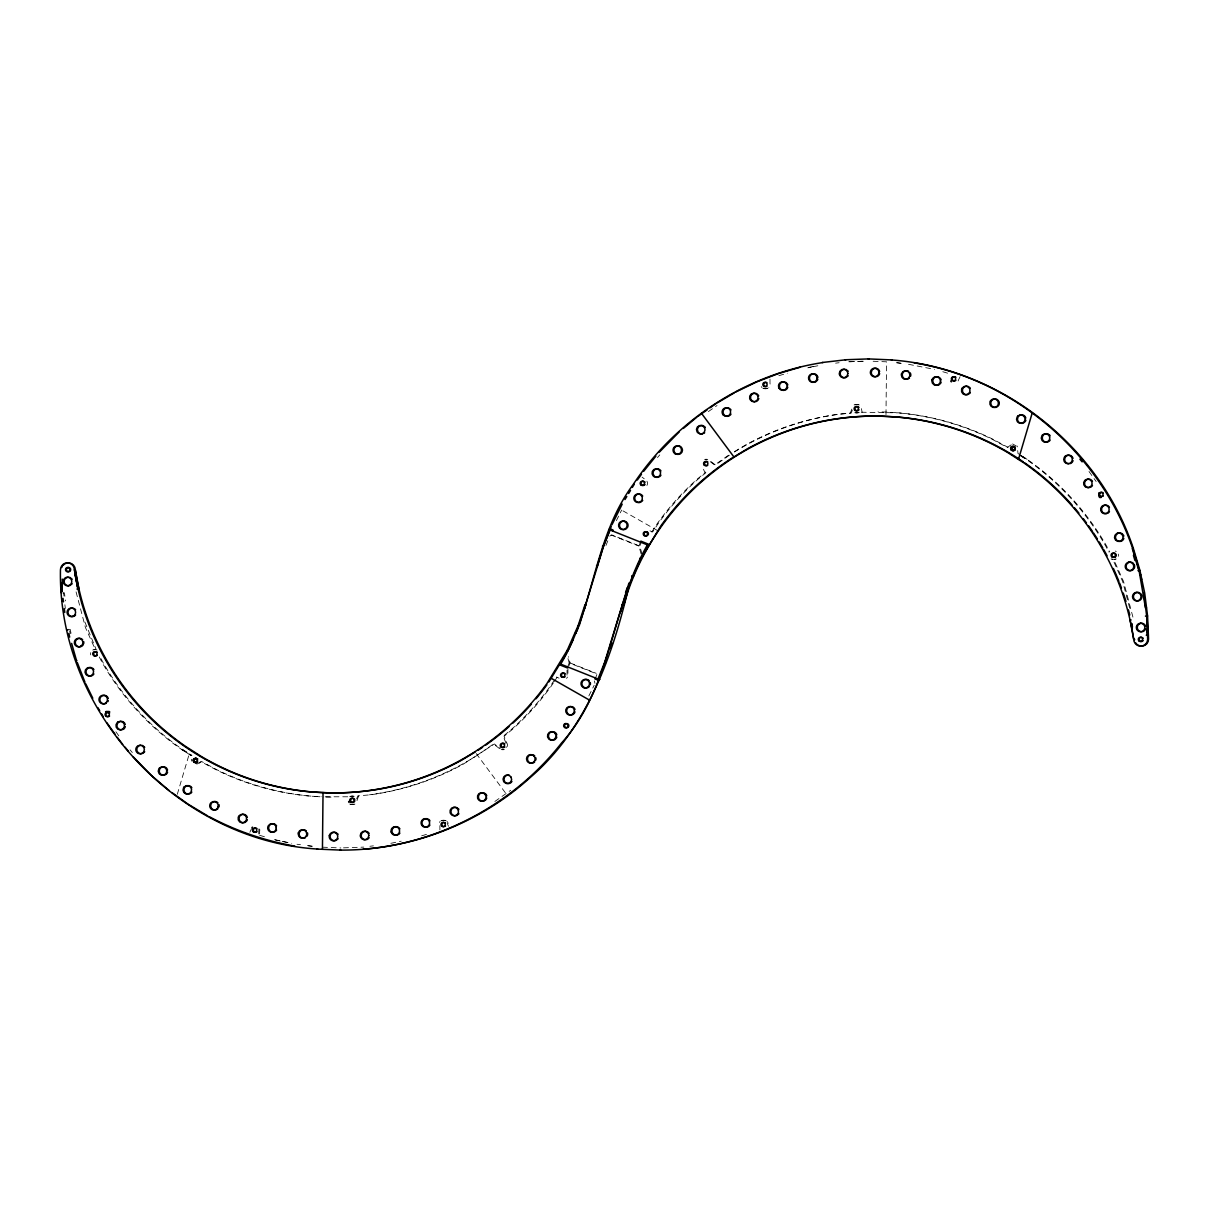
<?xml version="1.0" encoding="UTF-8"?>
<svg xmlns="http://www.w3.org/2000/svg" width="1209" height="1209" viewBox="0 0 1209 1209"><rect width="100%" height="100%" fill="white"/><g stroke="black" fill="none" stroke-linecap="round" stroke-linejoin="round"><path stroke-width="0.75" stroke-dasharray="5 3.75" d="M567.036 670.134L567.006 675.438A4.292 4.292 0 0 1 566.794 676.541M567.943 668.365L567.898 675.438A4.292 4.292 0 0 1 566.462 678.385M885.985 414.642L886.545 361.823L871.659 361.189M177.3 794.283L189.481 753.147M356.67 798.877L357.743 795.93L370.377 794.797A266.6 266.6 0 0 0 463.561 763.967L494.39 743.973L500.239 748.447M358.635 795.93L357.033 800.358A4.292 4.292 0 0 1 356.459 802.489M852.33 410.123L851.257 413.07L839.53 414.203A266.6 266.6 0 0 0 733.954 452.302M595.1 679.201L597.065 674.033L569.212 662.925L566.991 655.082M605.981 545.44L609.079 537.673M567.58 667.005L569.212 662.925M569.061 665.57L570.104 662.925L568.336 656.638M641.102 553.918L638.896 546.075L640.513 541.995M642.009 553.918L639.788 546.075L641.42 541.995M249.855 832.26L251.366 829.057M960.052 376.74L958.525 379.943A4.292 4.292 0 0 1 958.102 380.971M616.363 520.671L621.638 510.092M588.874 695.885L594.148 685.307M651.711 532.005L657.62 523.089A266.6 266.6 0 0 1 697.17 479.157L704.938 472.749L703.185 468.533M554.357 680.078L550.488 685.911A266.6 266.6 0 0 1 510.923 729.843L503.171 736.251L506.072 743.278A4.292 4.292 0 0 1 506.072 747.57M553.344 682.934L551.38 685.911A266.6 266.6 0 0 1 511.83 729.843L504.062 736.251L506.979 743.278A4.292 4.292 0 0 1 506.299 748.447M554.327 681.453L557.289 676.995M657.469 457.591L659.766 454.916M728.513 455.204L714.61 465.027L708.761 460.553M729.42 455.204L715.516 465.027L709.668 460.553M708.368 411.604L717.028 405.514M494.859 801.461L510.727 790.278M196.84 764.194L200.86 761.579L215.867 769.68A266.6 266.6 0 0 0 310.381 796.157L321.186 796.701M199.077 763.317L201.767 761.579L216.759 769.68A266.6 266.6 0 0 0 323.816 796.958M1011.268 444.806L1007.233 447.421L992.241 439.32A266.6 266.6 0 0 0 878.006 411.846M734.483 451.622L745.439 445.033A266.6 266.6 0 0 1 838.623 414.203L850.365 413.07L851.967 408.642A4.292 4.292 0 0 1 852.541 406.511M609.699 536.131L611.935 534.967L639.788 546.075M778.853 375.682L787.316 373.203M421.684 835.797L428.454 833.817M69.185 629.632L70.228 629.421L71.135 633.743M808.609 367.46L813.793 366.403M807.778 367.823L811.239 367.113M812.962 366.765L818.161 365.692M390.839 843.308L401.222 841.177M835.6 363.153L839.106 362.73M369.894 846.27L373.4 845.847M62.868 592.984L64.455 592.863L65.467 600.888M848.733 361.763L864.601 361.159M849.64 361.763L865.508 361.159M343.492 847.841L363.788 847.116M861.246 412.224L898.619 412.843A266.6 266.6 0 0 1 993.133 439.32L1008.14 447.421M347.754 796.776L322.984 796.791M322.455 847.177L340.862 847.962M897.199 362.73L900.69 363.184M896.292 362.73L901.551 363.41M908.548 364.302L934.512 369.38M296.961 844.245L300.452 844.698M307.449 845.59L312.708 846.27M308.31 845.816L311.801 846.27M1112.733 559.435L1112.114 559.359A4.292 4.292 0 0 1 1111.071 558.921M1113.64 559.435L1113.005 559.359A4.292 4.292 0 0 1 1111.978 558.921M95.36 649.565L95.995 649.641A4.292 4.292 0 0 1 97.022 650.079M274.488 839.62L281.395 841.086M283.118 841.449L291.747 843.293M275.32 839.983L280.503 841.086M282.226 841.449L287.41 842.552M942.793 371.722L949.352 373.702M259.648 835.298L266.207 837.278M611.029 534.967L638.896 546.075M570.104 662.925L596.218 673.337M855.67 412.632L856.032 412.783A4.292 4.292 0 0 0 859.282 412.36M854.778 412.632L855.141 412.783A4.292 4.292 0 0 0 858.39 412.36M354.222 796.368L353.859 796.217A4.292 4.292 0 0 0 350.61 796.64M353.33 796.368L352.968 796.217A4.292 4.292 0 0 0 349.718 796.64M649.958 530.842L652.603 532.005L658.512 523.089A266.6 266.6 0 0 1 698.077 479.157L705.829 472.749L704.091 468.533M556.397 676.995L559.042 678.158M1012.598 443.93L1016.331 446.03M622.998 510.863L658.361 531.038M1021.046 455.445L1027.136 459.344A266.6 266.6 0 0 1 1106.552 545.939L1109.741 552.014M1021.016 456.005L1026.229 459.344A266.6 266.6 0 0 1 1105.661 545.939L1108.849 552.014M182.771 749.656L191.899 755.489L182.771 749.656A266.6 266.6 0 0 1 103.339 663.061L100.151 656.986M99.259 656.986L102.448 663.061A266.6 266.6 0 0 0 181.864 749.656L191.007 755.489L191.581 761.111M1027.136 459.344L1017.993 453.496L1017.222 446.03M1019.716 455.173L1026.229 459.344M181.864 749.656L191.007 755.504M642.07 477.117L644.261 478.794M499.332 748.447L493.484 743.973L479.58 753.796A266.6 266.6 0 0 1 369.47 794.797M130.043 749.822L132.31 752.512M476.21 753.57L506.299 794.026M1088.992 471.48L1096.155 481.53M115.913 731.777L120.008 737.52M447.285 823.42L448.463 826.276M1132.924 617.104L1123.569 581.529L1113.942 560.024L1115.227 559.359A4.292 4.292 0 0 0 1116.255 558.921M1129.69 608.203L1122.677 581.529L1113.051 560.024L1114.335 559.359A4.292 4.292 0 0 0 1115.363 558.921M84.932 622.136L95.949 648.976L94.665 649.641A4.292 4.292 0 0 0 93.637 650.079M76.076 591.896L85.431 627.471L95.058 648.976L93.773 649.641A4.292 4.292 0 0 0 92.745 650.079M69.638 630.856L70.243 633.743M594.435 680.924L594.934 683.327M861.428 408.642L862.138 412.224M63.563 592.863L63.971 596.067M64.878 604.727L65.346 608.429M769.997 379.082L769.997 383.359A4.292 4.292 0 0 1 768.894 387.5M439.895 825.641L439.895 829.918M259.648 833.968L259.648 831.278A4.292 4.292 0 0 0 258.545 827.137M258.756 833.968L258.756 831.278A4.292 4.292 0 0 0 258.318 828.029M353.995 804.061A4.292 4.292 0 0 1 349.718 804.061M439.426 822.392A4.292 4.292 0 0 1 440.106 821.5M440.998 820.82A4.292 4.292 0 0 1 445.29 820.82M854.098 404.939A4.292 4.292 0 0 1 858.39 404.939M767.111 388.18A4.292 4.292 0 0 1 762.819 388.18M761.927 387.5A4.292 4.292 0 0 1 761.247 386.608M503.473 749.565A4.292 4.292 0 0 1 501.251 749.565M704.62 459.435A4.292 4.292 0 0 1 706.842 459.435M90.735 654.9A4.292 4.292 0 0 1 90.735 652.679M646.906 481.197A4.292 4.292 0 0 1 646.906 485.474M855.005 404.939A4.292 4.292 0 0 1 859.282 404.939M705.527 459.435A4.292 4.292 0 0 1 707.749 459.435M768.002 388.18A4.292 4.292 0 0 1 763.71 388.18M354.902 804.061A4.292 4.292 0 0 1 350.61 804.061M504.38 749.565A4.292 4.292 0 0 1 502.158 749.565M330.994 797.154A266.6 266.6 0 0 1 325.614 797.033M1115.227 551.077A4.292 4.292 0 0 1 1116.255 551.5M1118.265 554.1A4.292 4.292 0 0 1 1118.265 556.321M441.889 820.82A4.292 4.292 0 0 1 446.181 820.82M447.073 821.5A4.292 4.292 0 0 1 448.176 823.42"/><path stroke-width="1.5" d="M322.44 849.322L323.03 792.53M910.649 376.105L910.785 375.002A4.262 4.262 0 0 0 910.211 372.871M363.063 849.232C440.046 843.308 513.508 804.061 561.248 743.354C612.147 687.332 611.149 607.9 647.404 544.881M628.363 588.42C611.95 657.983 586.289 729.042 530.645 777.13C479.051 824.085 409.715 850.592 339.956 850.108M822.997 362.519C746.361 374.276 676.043 419.765 633.289 484.356C593.528 537.688 594.375 608.142 560.704 664.119M586.169 604.5L585.065 604.5L578.144 625.582L579.156 625.93L603.457 546.634L610.092 529.995M598.002 679.005L604.651 662.366L628.952 583.07L629.949 583.418L623.043 604.5M620.761 611.588L622.318 606.329M1018.446 459.435L1032.229 412.919M597.442 565.54L602.807 548.025M609.82 648.387L611.437 643.158L612.449 643.46M584.234 609.774L585.957 604.5M625.537 592.773L627.184 587.74M317.771 849.066C176.65 840.436 57.745 711.24 60.45 569.938A6.982 6.982 0 0 1 67.326 562.85A6.982 6.982 0 0 1 74.414 569.726A262.338 262.338 0 0 0 310.758 791.91L330.148 792.892A262.338 262.338 0 0 0 547.012 683.433L567.233 650.291L578.144 625.582M576.889 631.264L578.506 627.003M629.949 583.418L640.876 558.709L661.096 525.567A262.338 262.338 0 0 1 730.856 458.77L747.494 448.766A262.338 262.338 0 0 1 1007.445 452.378L1023.796 462.851A262.338 262.338 0 0 1 1133.694 639.274A6.982 6.982 0 0 0 1140.782 646.15A6.982 6.982 0 0 0 1147.658 639.062L1146.661 615.97L1143.79 593.03M1023.252 461.853A262.338 262.338 0 0 0 898.242 417.09L878.852 416.108A262.338 262.338 0 0 0 661.988 525.567C645.017 549.536 631.763 576.149 623.935 604.5L621.925 604.5M603.351 546.287L611.255 526.459M612.615 530.993L613.008 530.01L609.502 528.62M567.625 666.884L567.233 667.867L559.178 664.648M640.468 542.116L640.861 541.133L648.916 544.352M595.478 678.007L595.1 678.99L598.606 680.38M247.301 819.823L246.938 820.669A4.262 4.262 0 0 1 239.125 817.42L239.548 816.392A4.262 4.262 0 0 1 247.377 817.42M941.146 382.12L940.723 383.162A4.262 4.262 0 0 1 932.759 381.016L932.91 379.913A4.262 4.262 0 0 1 940.043 378.009M1099.011 492.864L1099.011 496.083M568.124 650.291L573.353 639.093M611.92 524.812L622.212 504.123M566.462 653.268L548.916 681.906M624.977 499.559L626.821 496.521M628.665 493.484L630.509 490.446M632.352 487.393L634.196 484.356M637.324 480.033L641.495 474.276M643.581 471.404L655.852 456.201M144.007 752.557L144.687 751.666M191.838 792.061L191.188 792.892A4.262 4.262 0 0 1 190.312 793.572M998.664 405.408L998.694 405.363A4.262 4.262 0 0 0 998.694 401.086M1049.533 440.892L1050.168 440.076M659.328 452.151L679.246 431.87M683.342 428.439L696.973 417.029M105.833 712.252L107.269 711.421M123.847 728.861L123.273 729.299A4.262 4.262 0 0 1 118.119 722.589L119.011 721.909A4.262 4.262 0 0 1 125.252 724.493M1091.077 486.955L1090.896 487.091A4.262 4.262 0 0 1 1085.742 480.381L1086.619 479.701A4.262 4.262 0 0 1 1090.896 479.701M698.424 416.017L707.144 409.866M710.046 407.811L715.864 403.715M475.092 752.058L461.506 760.234A262.338 262.338 0 0 1 201.555 756.622L185.204 746.149A262.338 262.338 0 0 1 75.306 569.726A6.982 6.982 0 0 0 62.913 565.434M717.39 402.809L734.256 392.895M735.782 391.988L756.607 381.953L778.173 373.657L800.358 367.173M105.591 711.753L106.377 711.421M1107.656 513.221L1107.897 513.13A4.262 4.262 0 0 0 1109.454 511.558M1121.151 541.209L1120.803 541.345A4.262 4.262 0 0 1 1117.554 533.532L1118.582 533.109A4.262 4.262 0 0 1 1122.708 534.212M75.683 660.734L76.696 660.386M1139.921 570.421L1133.317 548.266L1132.304 548.614L1138.893 570.678L1139.921 570.421L1144.681 593.03L1147.568 615.97L1148.55 639.062A6.982 6.982 0 0 1 1137.654 644.941M1137.986 570.678L1139.029 570.421C1113.308 464.906 1021.378 380.064 914.155 362.866M76.968 589.055L78.011 588.813L74.414 569.726M1131.125 619.945L1130.083 620.187L1133.694 639.274M67.236 629.859L68.278 629.632M1139.8 575.046L1140.843 574.819M1140.722 579.368L1141.764 579.141M196.251 758.375C192.276 758.496 194.876 764.738 197.762 762.018A2.131 2.131 0 0 1 194.271 761.322A2.131 2.131 0 0 1 196.251 758.375L196.478 758.406M62.46 601.145L63.518 601.009M1146.54 607.855L1145.482 607.991L1139.029 570.421M822.105 362.519L845.937 359.768M61.432 593.03L61.523 582.572M1145.437 616.137L1147.568 615.97M1147.477 635.103L1146.736 629.904M1146.253 635.193L1148.384 635.103M845.046 359.768L869.044 358.892M868.138 358.892L892.121 359.934M316.879 849.066L340.862 850.108M891.229 359.934C999.858 367.748 1098.905 444.988 1133.317 548.266M1013.097 450.549L1015.152 449.99A2.131 2.131 0 0 1 1012.145 449.99A2.131 2.131 0 0 1 1012.145 446.982L1015.152 446.982A2.131 2.131 0 0 0 1012.145 446.982L1011.797 449.552M1012.205 450.549C1019.232 449.929 1009.681 442.6 1010.905 449.552M195.903 758.451C188.876 759.071 198.412 766.4 197.203 759.448M294.845 846.134C265.073 840.814 236.148 831.036 209.459 816.785M596.551 565.54L597.563 565.842M610.53 643.158L611.558 643.46M602.445 546.287L603.457 546.634M604.651 662.366L605.649 662.713M648.296 544.881L649.293 545.274M609.109 529.602L648.402 545.274M598.908 679.005L599.891 679.398M559.707 663.726L598.999 679.398M1100.961 497.579L1099.525 496.748M1099.298 497.247L1100.069 497.579M571.993 706.63L573.021 707.053A4.262 4.262 0 0 1 575.016 709.653M108.931 711.421L109.702 711.753M108.039 711.421L109.475 712.252M632.564 575.892L633.546 576.315M631.672 575.892L632.655 576.315M575.454 632.685L576.436 633.108M639.924 558.226L640.876 558.709M567.233 650.291L568.185 650.774M550.639 677.962L589.221 699.966M207.857 816.015L188.03 804.136L172.252 792.832M660.099 469.923L660.25 470.044A4.262 4.262 0 0 1 660.93 470.921M641.48 494.813L641.133 494.557A4.262 4.262 0 0 0 635.314 496.113A4.262 4.262 0 0 0 636.871 501.947L637.899 502.37A4.262 4.262 0 0 0 641.133 501.947M533.819 755.202L534.71 755.882M169.245 790.671L151.624 775.71L133.005 756.638M1079.864 459.178L1082.131 461.868M122.668 744.412L117.288 737.354M124.965 747.132L128.411 751.212M705.346 427.548L704.666 426.671A4.262 4.262 0 0 0 697.956 431.825L698.636 432.701A4.262 4.262 0 0 0 702.761 433.804M701.432 413.266L733.908 456.942M106.966 722.891L115.218 734.467M97.869 707.613L99.682 710.665M101.496 713.718L103.324 716.771M85.763 683.856L92.791 698.228M758.663 395.917L758.421 395.328A4.262 4.262 0 0 0 750.608 398.577L751.031 399.605A4.262 4.262 0 0 0 758.844 398.577M77.225 662.381L84.993 682.254M1133.438 555.399L1134.949 560.492M71.633 643.415L76.575 660.734M68.883 633.365L69.669 637.113M1131.639 623.663L1132.304 627.123M75.306 569.726L78.917 588.813L77.875 589.055L74.716 572.325M817.889 377.45L817.813 376.966A4.262 4.262 0 0 0 811.889 374.201A4.262 4.262 0 0 0 810.196 380.518A4.262 4.262 0 0 0 816.71 381.077M63.004 598.334L63.442 601.855M64.289 608.565L64.772 612.434M1147.039 616.016L1147.855 635.118M62.264 579.096L62.415 582.572M61.886 582.602L62.264 591.292M1140.586 623.239A4.262 4.262 0 0 1 1144.455 629.315A4.262 4.262 0 0 1 1137.321 630.252A4.262 4.262 0 0 1 1139.483 623.391L1141.477 623.239A4.262 4.262 0 0 1 1145.603 626.398M338.067 838.638A4.262 4.262 0 0 1 337.387 839.53M336.495 840.21A4.262 4.262 0 0 1 330.102 836.507L330.238 835.404A4.262 4.262 0 0 1 336.495 832.82M337.387 833.5A4.262 4.262 0 0 1 338.067 834.376M486.743 798.046A4.262 4.262 0 0 1 478.93 799.073L478.507 798.046A4.262 4.262 0 0 1 485.64 793.92L486.32 794.812A4.262 4.262 0 0 1 486.743 795.839M276.574 830.115A4.262 4.262 0 0 1 275.894 830.991M275.002 831.671A4.262 4.262 0 0 1 268.746 826.88L269.184 825.838A4.262 4.262 0 0 1 276.574 825.838M546.876 684.853A262.338 262.338 0 0 1 536.01 698.787M531.416 704.137A262.338 262.338 0 0 1 512.918 723.088M508.989 726.654A262.338 262.338 0 0 1 485.459 745.273M482.557 747.283A262.338 262.338 0 0 1 478.144 750.23M565.041 676.783A2.131 2.131 0 0 1 562.019 676.587A2.131 2.131 0 0 1 562.215 673.579A2.131 2.131 0 0 1 565.223 673.761M504.773 746.935A2.131 2.131 0 0 1 501.75 746.935A2.131 2.131 0 0 1 501.75 743.913A2.131 2.131 0 0 1 504.773 743.913M567.248 723.602A2.131 2.131 0 0 1 568.2 727.168M567.762 727.516A2.131 2.131 0 0 1 564.724 726.473A2.131 2.131 0 0 1 566.144 723.602M511.936 781.452A4.262 4.262 0 0 1 505.226 782.329L504.546 781.452A4.262 4.262 0 0 1 509.352 775.196M787.784 387.182A4.262 4.262 0 0 1 785.79 389.782M784.762 390.205A4.262 4.262 0 0 1 779.956 388.225L779.533 387.182A4.262 4.262 0 0 1 784.762 381.968M785.79 382.392A4.262 4.262 0 0 1 786.666 383.072M787.346 383.948A4.262 4.262 0 0 1 787.784 384.976M681.906 447.965A4.262 4.262 0 0 1 676.073 453.798L675.181 453.118A4.262 4.262 0 0 1 675.181 447.088A4.262 4.262 0 0 1 681.226 447.088M766.929 386.321A2.131 2.131 0 0 1 763.725 384.462A2.131 2.131 0 0 1 766.929 382.618M879.653 373.596A4.262 4.262 0 0 1 876.631 376.603M875.528 376.755A4.262 4.262 0 0 1 871.402 373.596L871.266 372.493A4.262 4.262 0 0 1 879.653 371.39M817.813 379.173A4.262 4.262 0 0 1 817.39 380.2M730.961 414.188A4.262 4.262 0 0 1 730.281 415.08M729.405 415.76A4.262 4.262 0 0 1 724.251 415.08L723.571 414.188A4.262 4.262 0 0 1 729.405 408.37M730.281 409.05A4.262 4.262 0 0 1 730.961 409.927M645.047 484.401A2.131 2.131 0 0 1 642.296 485.262A2.131 2.131 0 0 1 641.193 482.603A2.131 2.131 0 0 1 643.747 481.273M644.714 481.832A2.131 2.131 0 0 1 645.047 482.27M858.994 409.715A2.131 2.131 0 0 1 858.209 410.501M857.695 410.712A2.131 2.131 0 0 1 855.005 408.642A2.131 2.131 0 0 1 857.695 406.587M858.209 406.798A2.131 2.131 0 0 1 858.994 407.584M627.456 523.21A4.262 4.262 0 0 1 627.456 527.472M626.776 528.363A4.262 4.262 0 0 1 619.628 526.444A4.262 4.262 0 0 1 624.857 521.215L625.839 521.623A4.262 4.262 0 0 1 626.776 522.318M556.79 737.052A4.262 4.262 0 0 1 556.367 738.079M555.687 738.956A4.262 4.262 0 0 1 550.533 739.636L549.642 738.956A4.262 4.262 0 0 1 554.795 732.246L555.687 732.926A4.262 4.262 0 0 1 556.79 734.845M219.01 804.665A4.262 4.262 0 0 1 219.01 806.887M217.907 808.791A4.262 4.262 0 0 1 211.197 803.637L211.877 802.761A4.262 4.262 0 0 1 217.907 802.761M1137.17 644.578A6.982 6.982 0 0 1 1136.294 643.732M1135.916 643.248A6.982 6.982 0 0 1 1135.583 642.75M1134.631 639.878A6.982 6.982 0 0 1 1134.586 639.274M1024.703 462.851A262.338 262.338 0 0 1 1072.066 505.03M1074.378 507.704A262.338 262.338 0 0 1 1078.912 513.13M1083.279 518.676A262.338 262.338 0 0 1 1086.468 522.908M1088.538 525.764A262.338 262.338 0 0 1 1092.573 531.567M1093.556 533.033A262.338 262.338 0 0 1 1097.394 538.972M1099.253 541.964A262.338 262.338 0 0 1 1102.85 548.055M1103.711 549.581A262.338 262.338 0 0 1 1107.096 555.792M1113.368 568.457A262.338 262.338 0 0 1 1118.945 581.438M1119.594 583.07A262.338 262.338 0 0 1 1121.468 588.027M1123.237 593.03A262.338 262.338 0 0 1 1125.972 601.417M1128.42 609.91A262.338 262.338 0 0 1 1129.75 615.033M1131.745 623.632A262.338 262.338 0 0 1 1132.455 627.093M429.936 825.052A4.262 4.262 0 0 1 424.435 826.79A4.262 4.262 0 0 1 422.228 821.455A4.262 4.262 0 0 1 427.351 818.795M428.379 819.218A4.262 4.262 0 0 1 429.936 820.775M458.876 813.672A4.262 4.262 0 0 1 458.196 814.549M457.304 815.229A4.262 4.262 0 0 1 451.486 813.672L451.048 812.644A4.262 4.262 0 0 1 457.304 807.839M458.196 808.519A4.262 4.262 0 0 1 458.876 809.395M125.252 726.7A4.262 4.262 0 0 1 124.149 728.619M61.735 567.55A6.982 6.982 0 0 1 62.233 566.447M108.251 700.676A4.262 4.262 0 0 1 107.828 701.704M106.271 703.26A4.262 4.262 0 0 1 100.438 701.704A4.262 4.262 0 0 1 102.009 695.87L103.037 695.447A4.262 4.262 0 0 1 108.251 698.47M143.115 753.222A4.262 4.262 0 0 1 137.977 746.512L138.854 745.832A4.262 4.262 0 0 1 140.985 745.273M142.088 745.409A4.262 4.262 0 0 1 143.115 745.832M144.007 746.512A4.262 4.262 0 0 1 144.687 747.404M167.552 772.158A4.262 4.262 0 0 1 167.129 773.186L166.449 774.062A4.262 4.262 0 0 1 159.739 768.924L160.419 768.032A4.262 4.262 0 0 1 167.552 769.952M75.593 614.958A4.262 4.262 0 0 1 73.84 616.303L72.767 616.575A4.262 4.262 0 0 1 68.006 611.769A4.262 4.262 0 0 1 73.885 608.414M74.837 608.973A4.262 4.262 0 0 1 75.623 609.774M399.892 833.061A4.262 4.262 0 0 1 398.335 834.633M397.308 835.056A4.262 4.262 0 0 1 392.079 832.034L391.928 830.931A4.262 4.262 0 0 1 399.892 828.8M189.269 793.996A4.262 4.262 0 0 1 184.478 787.754L185.158 786.863A4.262 4.262 0 0 1 191.868 787.754M589.161 686.682A4.262 4.262 0 0 1 585.035 687.785L584.007 687.347A4.262 4.262 0 0 1 582.753 681.06A4.262 4.262 0 0 1 589.161 680.637M590.264 682.556A4.262 4.262 0 0 1 590.264 684.762M575.016 711.859A4.262 4.262 0 0 1 568.759 714.443L567.882 713.778A4.262 4.262 0 0 1 570.89 706.494M534.71 761.912A4.262 4.262 0 0 1 528.681 761.912L528.001 761.035A4.262 4.262 0 0 1 532.791 754.779M535.814 757.786A4.262 4.262 0 0 1 535.814 760.008M307.071 836.129A4.262 4.262 0 0 0 307.494 835.102L307.645 833.998A4.262 4.262 0 0 0 307.494 832.895M305.514 837.686A4.262 4.262 0 0 1 299.107 833.998L299.258 832.895A4.262 4.262 0 0 1 306.391 830.976M1145.603 628.62A4.262 4.262 0 0 1 1142.581 631.627M1141.477 631.778A4.262 4.262 0 0 1 1140.374 623.391M647.873 532.413A2.131 2.131 0 0 1 648.054 534.998M647.223 535.738A2.131 2.131 0 0 1 644.14 533.698A2.131 2.131 0 0 1 647.45 532.051M704.666 432.701A4.262 4.262 0 0 1 703.789 433.381M848.144 375.651A4.262 4.262 0 0 1 847.479 376.528M846.587 377.208A4.262 4.262 0 0 1 840.331 374.624L840.195 373.521A4.262 4.262 0 0 1 844.456 369.244M845.559 369.395A4.262 4.262 0 0 1 846.587 369.818M847.479 370.498A4.262 4.262 0 0 1 848.144 371.375M1140.283 593.287A4.262 4.262 0 0 1 1140.253 600.057M1139.286 600.601A4.262 4.262 0 0 1 1133.725 598.259A4.262 4.262 0 0 1 1136.052 592.697L1137.14 592.425A4.262 4.262 0 0 1 1139.316 592.712M1106.87 513.553A4.262 4.262 0 0 1 1102.744 506.42L1103.621 505.74A4.262 4.262 0 0 1 1109.454 507.296M1073.033 460.569A4.262 4.262 0 0 1 1071.93 462.488L1071.038 463.168A4.262 4.262 0 0 1 1070.01 463.591M1068.907 463.727A4.262 4.262 0 0 1 1065.22 457.334L1065.9 456.443A4.262 4.262 0 0 1 1073.033 458.362M1123.811 538.337A4.262 4.262 0 0 1 1121.831 540.922M1123.388 535.088A4.262 4.262 0 0 1 1123.811 536.116M1134.118 564.391A4.262 4.262 0 0 1 1134.012 568.653M1133.317 569.515A4.262 4.262 0 0 1 1126.924 568.94A4.262 4.262 0 0 1 1128.329 562.684L1129.372 562.276A4.262 4.262 0 0 1 1133.468 563.485M1092.452 485.534A4.262 4.262 0 0 1 1091.772 486.411M1091.772 480.381A4.262 4.262 0 0 1 1092.452 481.273M1048.596 441.648A4.262 4.262 0 0 1 1042.778 435.814L1043.458 434.938A4.262 4.262 0 0 1 1048.596 434.258M1049.488 434.938A4.262 4.262 0 0 1 1050.168 435.814M940.723 378.885A4.262 4.262 0 0 1 941.146 379.913M660.93 475.197A4.262 4.262 0 0 1 659.358 476.754M658.331 477.177A4.262 4.262 0 0 1 655.097 476.754L654.22 476.074A4.262 4.262 0 0 1 659.358 469.364M909.531 378.024A4.262 4.262 0 0 1 902.246 375.002L902.398 373.898A4.262 4.262 0 0 1 908.654 371.314M970.343 392.608A4.262 4.262 0 0 1 969.663 393.484M968.787 394.164A4.262 4.262 0 0 1 962.53 389.358L962.953 388.331A4.262 4.262 0 0 1 968.787 386.774M969.663 387.454A4.262 4.262 0 0 1 970.343 388.331M998.014 406.239A4.262 4.262 0 0 1 990.881 402.113L991.304 401.086A4.262 4.262 0 0 1 998.014 400.209M1103.303 495.977A2.131 2.131 0 0 1 1102.865 496.325M1101.792 496.612A2.131 2.131 0 0 1 1099.827 493.665A2.131 2.131 0 0 1 1103.303 492.97M1143.185 640.453A2.131 2.131 0 0 1 1140.435 641.329A2.131 2.131 0 0 1 1139.331 638.654A2.131 2.131 0 0 1 1141.9 637.324M1142.853 637.884A2.131 2.131 0 0 1 1143.185 638.322M1115.967 554.145A2.131 2.131 0 0 1 1115.62 556.729M1115.182 557.062A2.131 2.131 0 0 1 1112.144 556.034A2.131 2.131 0 0 1 1113.565 553.148M1114.668 553.148A2.131 2.131 0 0 1 1115.182 553.359M445.547 826.034A2.131 2.131 0 0 1 445.108 826.382M444.035 826.669A2.131 2.131 0 0 1 441.905 824.538A2.131 2.131 0 0 1 444.035 822.392M445.108 822.679A2.131 2.131 0 0 1 445.547 823.027M197.324 758.663A2.131 2.131 0 0 1 197.762 759.01M257.018 831.671A2.131 2.131 0 0 1 253.996 831.671A2.131 2.131 0 0 1 253.996 828.664A2.131 2.131 0 0 1 257.018 828.664M354.811 800.902A2.131 2.131 0 0 1 351.532 802.096A2.131 2.131 0 0 1 351.532 798.605A2.131 2.131 0 0 1 354.811 799.799M251.804 828.029A4.292 4.292 0 0 1 252.485 827.137M349.038 802.489A4.292 4.292 0 0 1 348.615 801.461M642.704 500.375A4.262 4.262 0 0 1 642.024 501.267M642.024 495.222A4.262 4.262 0 0 1 642.704 496.113M369.138 837.625A4.262 4.262 0 0 1 366.554 839.605M365.435 839.756A4.262 4.262 0 0 1 361.325 836.583L361.174 835.479A4.262 4.262 0 0 1 369.138 833.349M83.663 641.571A4.262 4.262 0 0 1 83.617 643.777M83.164 644.805A4.262 4.262 0 0 1 81.562 646.316L80.519 646.724A4.262 4.262 0 0 1 75.426 641.359A4.262 4.262 0 0 1 82.62 639.637M93.894 673.912A4.262 4.262 0 0 1 92.337 675.468L91.31 675.891A4.262 4.262 0 0 1 88.076 668.078L89.103 667.655A4.262 4.262 0 0 1 91.31 667.655M92.337 668.078A4.262 4.262 0 0 1 93.894 669.635M707.703 465.42A2.131 2.131 0 0 1 704.499 463.576A2.131 2.131 0 0 1 707.703 461.732M1025.852 420.218A4.262 4.262 0 0 1 1025.413 421.246M1024.748 422.137A4.262 4.262 0 0 1 1018.023 416.984L1018.703 416.108A4.262 4.262 0 0 1 1025.852 418.012M72.117 583.63A4.262 4.262 0 0 1 71.437 584.506M70.545 585.186A4.262 4.262 0 0 1 69.517 585.609L68.414 585.76A4.262 4.262 0 0 1 64.153 581.484A4.262 4.262 0 0 1 68.414 577.222M69.517 577.373A4.262 4.262 0 0 1 70.545 577.796M71.437 578.476A4.262 4.262 0 0 1 72.117 579.353M69.623 571.464A2.131 2.131 0 0 1 66.435 569.802A2.131 2.131 0 0 1 69.291 567.61A2.131 2.131 0 0 1 70.062 571.116M109.611 716.03A2.131 2.131 0 0 1 106.588 716.03A2.131 2.131 0 0 1 106.588 713.023A2.131 2.131 0 0 1 109.611 713.023M97.294 655.293A2.131 2.131 0 0 1 94.272 655.293A2.131 2.131 0 0 1 94.272 652.271A2.131 2.131 0 0 1 97.294 652.271M955.896 380.336A2.131 2.131 0 0 1 952.873 380.336A2.131 2.131 0 0 1 952.873 377.329A2.131 2.131 0 0 1 955.896 377.329M951.362 381.863A4.292 4.292 0 0 1 950.682 380.971M276.241 827.984L276.09 829.087A4.262 4.262 0 0 1 270.876 832.094A4.262 4.262 0 0 1 267.854 826.88L268.277 825.838A4.262 4.262 0 0 1 276.241 827.984M298.351 832.895L298.215 833.998A4.262 4.262 0 0 0 306.602 835.102L306.754 833.998A4.262 4.262 0 0 0 298.351 832.895M329.347 835.404L329.211 836.507A4.262 4.262 0 0 0 333.472 840.784A4.262 4.262 0 0 0 337.734 836.507L337.598 835.404A4.262 4.262 0 0 0 329.347 835.404M878.898 372.493L878.762 373.596A4.262 4.262 0 0 1 870.51 373.596L870.359 372.493A4.262 4.262 0 0 1 874.636 368.216A4.262 4.262 0 0 1 878.898 372.493M901.506 373.898L901.355 375.002A4.262 4.262 0 0 0 909.742 376.105L909.893 375.002A4.262 4.262 0 0 0 901.506 373.898M932.003 379.913L931.867 381.016A4.262 4.262 0 0 0 939.816 383.162L940.254 382.12A4.262 4.262 0 0 0 937.232 376.906A4.262 4.262 0 0 0 932.003 379.913M218.119 806.887L217.696 807.914A4.262 4.262 0 0 1 211.862 809.471A4.262 4.262 0 0 1 210.306 803.637L210.986 802.761A4.262 4.262 0 0 1 218.119 806.887M238.657 816.392L238.233 817.42A4.262 4.262 0 0 0 246.047 820.669L246.47 819.642A4.262 4.262 0 0 0 238.657 816.392M962.062 388.331L961.623 389.358A4.262 4.262 0 0 0 969.452 392.608L969.875 391.58A4.262 4.262 0 0 0 962.062 388.331M990.413 401.086L989.99 402.113A4.262 4.262 0 0 0 997.123 406.239L997.803 405.363A4.262 4.262 0 0 0 996.246 399.529A4.262 4.262 0 0 0 990.413 401.086M143.78 751.666L143.1 752.557A4.262 4.262 0 0 1 137.07 752.557A4.262 4.262 0 0 1 137.07 746.512L137.962 745.832A4.262 4.262 0 0 1 143.78 751.666M159.512 768.032L158.832 768.924A4.262 4.262 0 0 0 165.542 774.062L166.222 773.186A4.262 4.262 0 0 0 159.512 768.032M184.252 786.863L183.587 787.754A4.262 4.262 0 0 0 190.297 792.892L190.977 792.016A4.262 4.262 0 0 0 184.252 786.863M1017.812 416.108L1017.132 416.984A4.262 4.262 0 0 0 1023.842 422.137L1024.522 421.246A4.262 4.262 0 0 0 1017.812 416.108M1042.551 434.938L1041.871 435.814A4.262 4.262 0 0 0 1048.581 440.968L1049.261 440.076A4.262 4.262 0 0 0 1042.551 434.938M1064.993 456.443L1064.313 457.334A4.262 4.262 0 0 0 1070.146 463.168L1071.023 462.488A4.262 4.262 0 0 0 1071.023 456.443A4.262 4.262 0 0 0 1064.993 456.443M106.256 702.58L105.379 703.26A4.262 4.262 0 0 1 99.546 701.704A4.262 4.262 0 0 1 101.103 695.87L102.13 695.447A4.262 4.262 0 0 1 106.256 702.58M118.104 721.909L117.228 722.589A4.262 4.262 0 0 0 122.381 729.299L123.258 728.619A4.262 4.262 0 0 0 118.104 721.909M1085.727 479.701L1084.851 480.381A4.262 4.262 0 0 0 1089.989 487.091L1090.881 486.411A4.262 4.262 0 0 0 1085.727 479.701M1102.729 505.74L1101.852 506.42A4.262 4.262 0 0 0 1105.963 513.553L1106.991 513.13A4.262 4.262 0 0 0 1108.562 507.296A4.262 4.262 0 0 0 1102.729 505.74M88.197 667.655L87.169 668.078A4.262 4.262 0 0 0 90.418 675.891L91.446 675.468A4.262 4.262 0 0 0 88.197 667.655M1117.69 533.109L1116.663 533.532A4.262 4.262 0 0 0 1119.897 541.345L1120.924 540.922A4.262 4.262 0 0 0 1117.69 533.109M80.671 646.316L79.628 646.724A4.262 4.262 0 0 1 74.444 641.722A4.262 4.262 0 0 1 81.154 639.138A4.262 4.262 0 0 1 80.671 646.316M1128.481 562.276L1127.438 562.684A4.262 4.262 0 0 0 1126.939 569.862A4.262 4.262 0 0 0 1133.664 567.278A4.262 4.262 0 0 0 1128.481 562.276M72.948 616.303L71.86 616.575A4.262 4.262 0 0 1 67.266 611.044A4.262 4.262 0 0 1 74.233 609.215A4.262 4.262 0 0 1 72.948 616.303M1136.233 592.425L1135.16 592.697A4.262 4.262 0 0 0 1133.876 599.785A4.262 4.262 0 0 0 1140.828 597.956A4.262 4.262 0 0 0 1136.233 592.425M68.626 585.609L67.523 585.76A4.262 4.262 0 0 1 63.654 579.685A4.262 4.262 0 0 1 70.787 578.748A4.262 4.262 0 0 1 68.626 585.609M637.007 502.37L635.979 501.947A4.262 4.262 0 0 1 634.408 496.113A4.262 4.262 0 0 1 640.241 494.557L641.118 495.222A4.262 4.262 0 0 1 637.007 502.37M624.993 521.653L623.965 521.215A4.262 4.262 0 0 0 618.66 526.081A4.262 4.262 0 0 0 625.31 528.832A4.262 4.262 0 0 0 624.993 521.653M584.143 687.785L583.116 687.347A4.262 4.262 0 0 1 582.798 680.168A4.262 4.262 0 0 1 589.448 682.919A4.262 4.262 0 0 1 584.143 687.785M572.129 707.053L571.101 706.63A4.262 4.262 0 0 0 566.976 713.778L567.867 714.443A4.262 4.262 0 0 0 573.686 712.887A4.262 4.262 0 0 0 572.129 707.053M675.181 453.798L674.29 453.118A4.262 4.262 0 0 1 674.29 447.088A4.262 4.262 0 0 1 680.319 447.088L680.999 447.965A4.262 4.262 0 0 1 675.181 453.798M659.358 470.044L658.467 469.364A4.262 4.262 0 0 0 653.313 476.074L654.205 476.754A4.262 4.262 0 0 0 659.358 470.044M554.78 732.926L553.903 732.246A4.262 4.262 0 0 0 548.75 738.956L549.642 739.636A4.262 4.262 0 0 0 554.78 732.926M533.819 755.882L532.927 755.202A4.262 4.262 0 0 0 527.094 761.035L527.774 761.912A4.262 4.262 0 0 0 533.819 761.912A4.262 4.262 0 0 0 533.819 755.882M723.36 415.08L722.68 414.188A4.262 4.262 0 0 1 724.236 408.37A4.262 4.262 0 0 1 730.07 409.927L730.493 410.954A4.262 4.262 0 0 1 723.36 415.08M704.454 427.548L703.774 426.671A4.262 4.262 0 0 0 697.064 431.825L697.744 432.701A4.262 4.262 0 0 0 704.454 427.548M511.044 777.175L510.364 776.299A4.262 4.262 0 0 0 503.654 781.452L504.334 782.329A4.262 4.262 0 0 0 511.044 777.175M485.429 794.812L484.749 793.92A4.262 4.262 0 0 0 477.615 798.046L478.039 799.073A4.262 4.262 0 0 0 483.872 800.63A4.262 4.262 0 0 0 485.429 794.812M779.064 388.225L778.641 387.182A4.262 4.262 0 0 1 783.508 381.878A4.262 4.262 0 0 1 786.258 388.527A4.262 4.262 0 0 1 779.064 388.225M757.952 396.356L757.514 395.328A4.262 4.262 0 0 0 749.701 398.577L750.124 399.605A4.262 4.262 0 0 0 757.952 396.356M458.392 810.423L457.969 809.395A4.262 4.262 0 0 0 450.156 812.644L450.579 813.672A4.262 4.262 0 0 0 458.392 810.423M429.467 821.818L429.044 820.775A4.262 4.262 0 0 0 421.85 820.473A4.262 4.262 0 0 0 424.601 827.122A4.262 4.262 0 0 0 429.467 821.818M847.826 373.521L847.675 372.417A4.262 4.262 0 0 0 839.288 373.521L839.439 374.624A4.262 4.262 0 0 0 847.826 373.521M817.072 378.069L816.921 376.966A4.262 4.262 0 0 0 810.06 374.79A4.262 4.262 0 0 0 810.997 381.938A4.262 4.262 0 0 0 817.072 378.069M391.187 832.034L391.036 830.931A4.262 4.262 0 0 1 397.111 827.062A4.262 4.262 0 0 1 398.048 834.21A4.262 4.262 0 0 1 391.187 832.034M368.805 835.479L368.669 834.376A4.262 4.262 0 0 0 360.282 835.479L360.418 836.583A4.262 4.262 0 0 0 368.805 835.479M350.791 802.202A2.131 2.131 0 0 0 353.995 800.358A2.131 2.131 0 0 0 350.791 798.499A2.131 2.131 0 0 0 350.791 802.202M442.071 826.382A2.131 2.131 0 0 0 445.275 824.538A2.131 2.131 0 0 0 442.071 822.679A2.131 2.131 0 0 0 442.071 826.382M951.982 380.336A2.131 2.131 0 0 0 955.548 379.384A2.131 2.131 0 0 0 952.934 376.77A2.131 2.131 0 0 0 951.982 380.336M855.186 410.501A2.131 2.131 0 0 0 858.375 408.642A2.131 2.131 0 0 0 855.186 406.798A2.131 2.131 0 0 0 855.186 410.501M763.892 386.321A2.131 2.131 0 0 0 767.095 384.462A2.131 2.131 0 0 0 763.892 382.618A2.131 2.131 0 0 0 763.892 386.321M1011.238 449.99A2.131 2.131 0 0 0 1014.804 449.038A2.131 2.131 0 0 0 1012.205 446.423A2.131 2.131 0 0 0 1011.238 449.99M564.724 727.516A2.131 2.131 0 0 0 567.928 725.657A2.131 2.131 0 0 0 564.724 723.813A2.131 2.131 0 0 0 564.724 727.516M501.297 747.268A2.131 2.131 0 0 0 504.501 745.424A2.131 2.131 0 0 0 501.297 743.58A2.131 2.131 0 0 0 501.297 747.268M704.227 465.087A2.131 2.131 0 0 0 707.794 464.135A2.131 2.131 0 0 0 705.179 461.521A2.131 2.131 0 0 0 704.227 465.087M640.8 484.839A2.131 2.131 0 0 0 644.367 483.887A2.131 2.131 0 0 0 641.752 481.273A2.131 2.131 0 0 0 640.8 484.839M644.201 535.602A2.131 2.131 0 0 0 647.51 533.955A2.131 2.131 0 0 0 644.427 531.915A2.131 2.131 0 0 0 644.201 535.602M561.55 676.949A2.131 2.131 0 0 0 564.86 675.302A2.131 2.131 0 0 0 561.777 673.262A2.131 2.131 0 0 0 561.55 676.949M1138.938 640.906A2.131 2.131 0 0 0 1142.505 639.939A2.131 2.131 0 0 0 1139.891 637.324A2.131 2.131 0 0 0 1138.938 640.906M1099.827 496.325A2.131 2.131 0 0 0 1103.031 494.481A2.131 2.131 0 0 0 1099.827 492.622A2.131 2.131 0 0 0 1099.827 496.325M1111.706 556.729A2.131 2.131 0 0 0 1115.287 555.762A2.131 2.131 0 0 0 1112.673 553.148A2.131 2.131 0 0 0 1111.706 556.729M193.848 762.018A2.131 2.131 0 0 0 197.415 761.066A2.131 2.131 0 0 0 194.8 758.451A2.131 2.131 0 0 0 193.848 762.018M93.818 655.641A2.131 2.131 0 0 0 97.022 653.782A2.131 2.131 0 0 0 93.818 651.938A2.131 2.131 0 0 0 93.818 655.641M66.586 571.464A2.131 2.131 0 0 0 69.79 569.605A2.131 2.131 0 0 0 66.586 567.762A2.131 2.131 0 0 0 66.586 571.464M106.135 716.378A2.131 2.131 0 0 0 109.339 714.519A2.131 2.131 0 0 0 106.135 712.675A2.131 2.131 0 0 0 106.135 716.378M253.542 832.019A2.131 2.131 0 0 0 256.746 830.175A2.131 2.131 0 0 0 253.542 828.316A2.131 2.131 0 0 0 253.542 832.019"/></g></svg>
